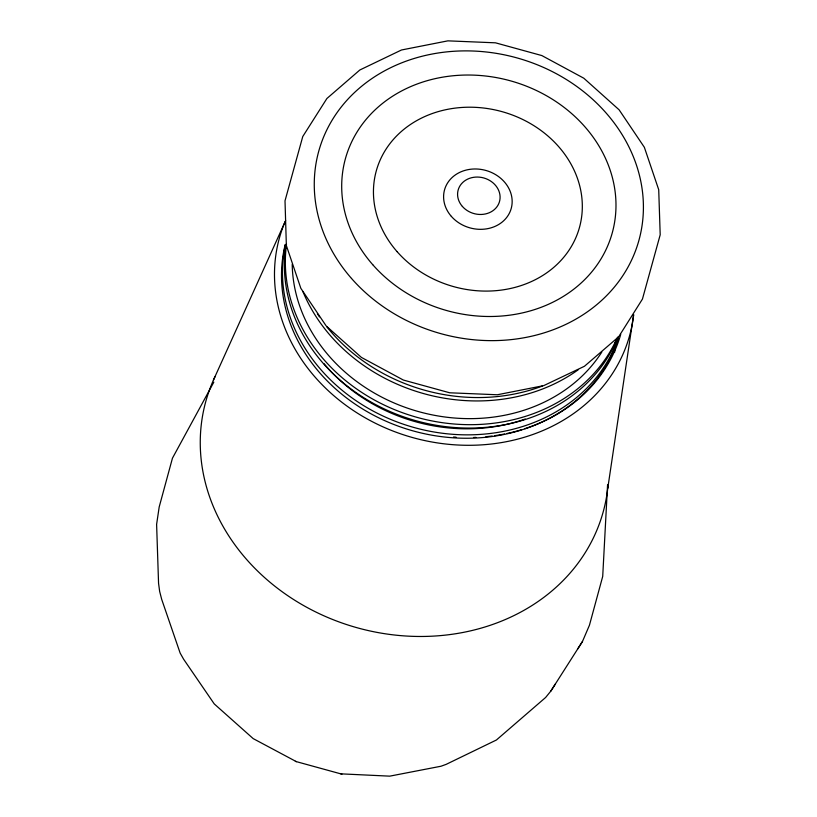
<?xml version="1.0" encoding="UTF-8"?>
<svg xmlns="http://www.w3.org/2000/svg" width="817" height="817" viewBox="0 0 817 817"><rect width="100%" height="100%" fill="white"/><g stroke="black" fill="none" stroke-linecap="round" stroke-linejoin="round"><path stroke-width="1.23" d="M607.572 484.798L602.711 576.424L589.445 625.219L582.49 641.447L550.811 691.121L545.593 697.504L496.409 740.008L446.153 764.365L440.996 766.234L389.75 776.15L340.73 773.842M614.598 352.433L615.14 342.252M607.725 488.515L633.594 314.78M213.421 380.13L285.644 220.58M213.819 382.152L172.458 458.163L159.192 506.959L156.609 524.381L158.559 583.297L159.652 591.416L161.695 599.361L180.149 653.079L183.6 659.186L214.238 703.907L253.188 738.609L296.397 761.658M619.102 336.104L642.448 299.073L660.197 234.796L658.716 189.707L644.358 147.295L619.102 109.805L583.798 78.207L541.834 55.566L495.48 42.821L447.89 40.85L401.484 49.99L359.858 69.976L326.902 98.5L302.76 136.541L285.01 200.819L286.338 244.63M577.701 648.953L582.49 641.447M550.811 691.121L555.294 684.115M618.306 337.115L584.441 366.271L543.724 385.624L497.318 394.764L449.728 392.793L403.363 380.048L361.4 357.407L326.688 326.402M295.356 761.362L341.935 774.169M326.106 325.809L300.84 288.319L286.481 245.897M608.103 484.787A206.231 177.514 15.8 0 1 357.897 627.967A206.231 177.514 15.8 0 1 214.983 376.729M620.726 334.408A172.898 148.827 15.8 0 1 524.923 428.67M521.43 429.773A172.898 148.827 15.8 0 1 507.01 433.49M504.549 433.99A172.898 148.827 15.8 0 1 494.622 435.686M492.12 436.023A172.898 148.827 15.8 0 1 485.86 436.717M475.994 437.391A172.898 148.827 15.8 0 1 473.523 437.483M456.06 437.197A172.898 148.827 15.8 0 1 453.558 437.024M633.655 314.79A181.772 156.466 15.8 0 1 414.883 438.188A181.772 156.466 15.8 0 1 285.092 221.652M618.122 336.798A173.102 149 15.8 0 1 415.996 420.735A173.102 149 15.8 0 1 286.083 244.232M617.141 338.013A173.102 149 15.8 0 1 416.262 417.15A173.102 149 15.8 0 1 286.491 244.559M542.335 386.053A173.102 149 15.8 0 1 326.963 326.984M319.467 316.894A173.102 149 15.8 0 1 317.384 313.769M618.224 338.667A173.102 149 15.8 0 1 412.401 430.712A173.102 149 15.8 0 1 285.225 244.518M618.387 337.676A173.102 149 15.8 0 1 414.066 427.516A173.102 149 15.8 0 1 285.337 244.824M578.436 369.601A173.102 149 15.8 0 1 302.995 291.792M525.27 419.019A166.178 143.036 15.8 0 1 324.053 363.708M601.823 352.035A166.178 143.036 15.8 0 1 417.814 411.39A166.178 143.036 15.8 0 1 292.21 264.402M451.352 216.382A34.62 29.8 15.8 0 0 509.951 212.001A34.62 29.8 15.8 0 0 472.328 169.078A34.62 29.8 15.8 0 0 451.352 216.382M462.391 206.446A21.467 18.474 15.8 0 0 498.727 203.729A21.467 18.474 15.8 0 0 475.402 177.115A21.467 18.474 15.8 0 0 462.391 206.446M351.504 278.444A166.178 143.036 15.8 0 0 632.797 257.447A166.178 143.036 15.8 0 0 452.209 51.389A166.178 143.036 15.8 0 0 351.504 278.444M397.072 251.626A105.464 90.779 15.8 0 0 575.587 238.298A105.464 90.779 15.8 0 0 460.982 107.527A105.464 90.779 15.8 0 0 397.072 251.626M372.726 264.667A138.481 119.2 15.8 0 0 607.143 247.163A138.481 119.2 15.8 0 0 456.652 75.45A138.481 119.2 15.8 0 0 372.726 264.667"/></g></svg>
